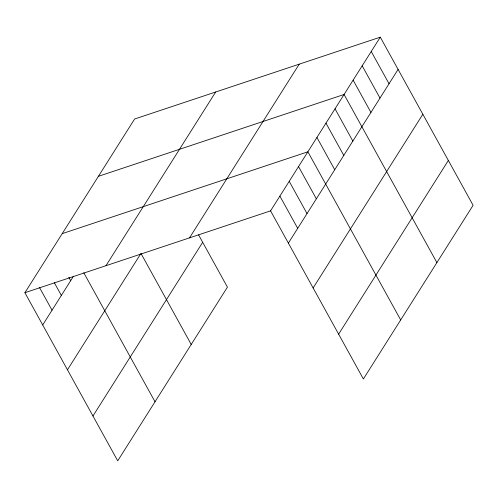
<?xml version="1.0" encoding="UTF-8"?>
<svg xmlns="http://www.w3.org/2000/svg" width="498" height="498" viewBox="0 0 498 498"><rect width="100%" height="100%" fill="white"/><g stroke="black" fill="none" stroke-linecap="round" stroke-linejoin="round"><path stroke-width="0.75" d="M198.553 234.826L227.43 287.141L117.715 460.837L24.9 292.706L134.616 119.003L380.285 37.163L473.1 205.294L363.384 378.997L270.57 210.859L380.285 37.163M42.703 324.957L73.523 276.172M105.968 265.695L215.69 91.999M67.46 369.796L140.971 253.42L191.226 344.46M189.501 237.87L299.217 64.174M92.964 415.998L202.68 242.296M288.373 243.117L398.095 69.421M313.13 287.956L422.846 114.26M338.628 334.152L448.349 160.456M98.411 176.323L344.081 94.483L436.895 262.614M62.206 233.649L307.876 151.803L400.685 319.934M24.9 292.706L270.57 210.859M371.234 51.493L389.044 83.751M362.183 65.823L379.986 98.081M353.132 80.153L370.935 112.411M335.03 108.813L352.833 141.071M325.978 123.143L343.782 155.401M316.927 137.473L334.731 169.731M298.545 166.569L316.355 198.827M289.22 181.334L307.029 213.592M279.895 196.1L297.704 228.352M83.757 272.699L155.015 401.78M68.83 277.305L70.685 280.667M54.307 282.665L61.36 295.432M39.417 287.346L52.035 310.192"/></g></svg>
